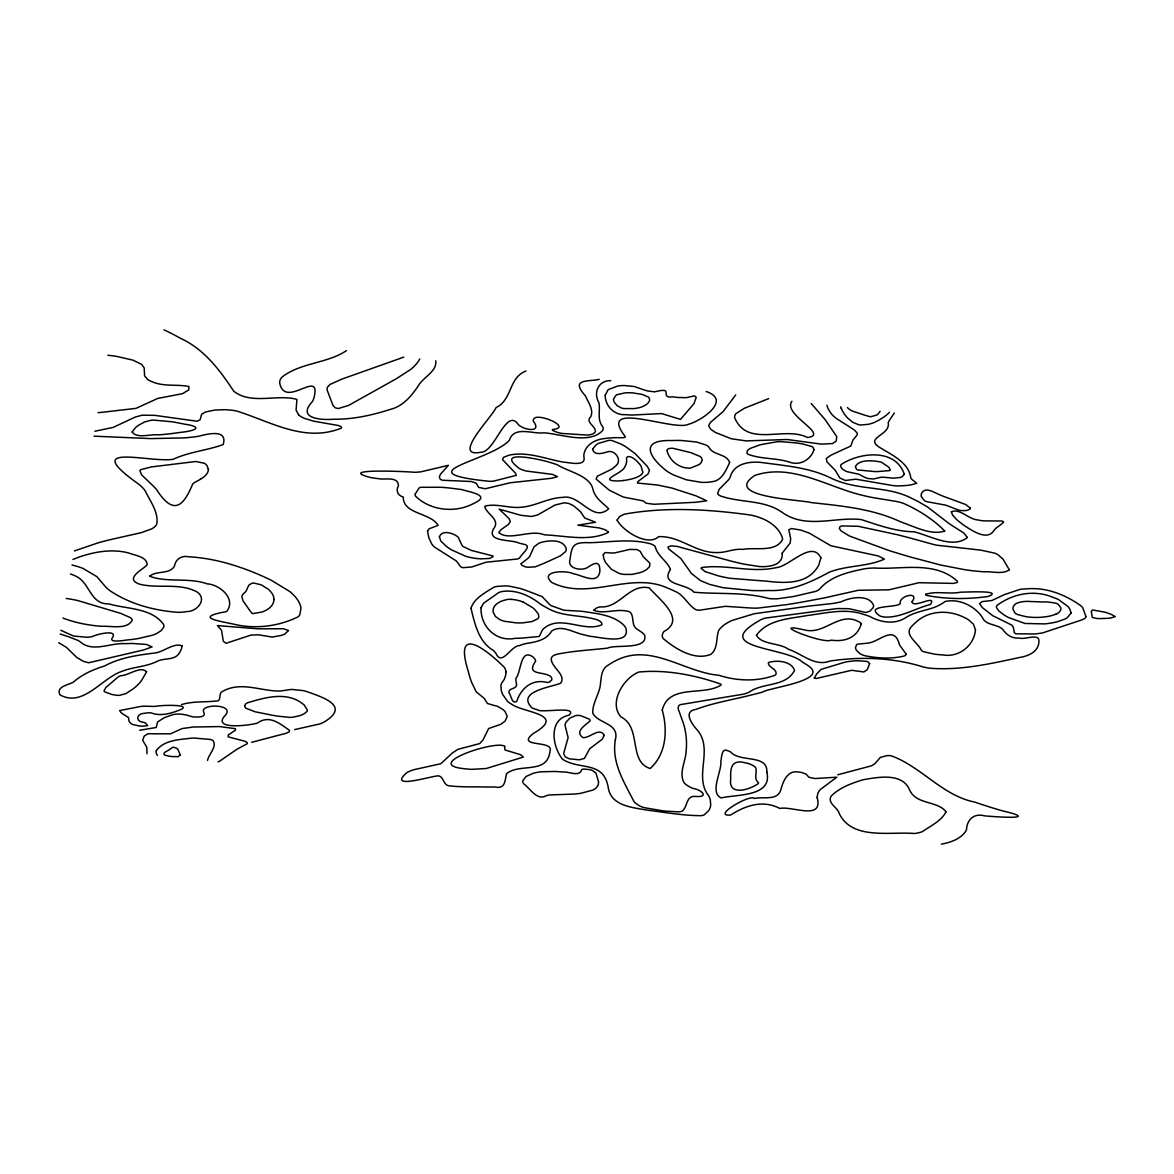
<?xml version="1.0" encoding="UTF-8"?>
<svg xmlns="http://www.w3.org/2000/svg" width="1174" height="1174" viewBox="0 0 1174 1174"><rect width="100%" height="100%" fill="white"/><g stroke="black" fill="none" stroke-linecap="round" stroke-linejoin="round"><path stroke-width="1.5" d="M906.093 654.109L901.368 647.446A82.136 32.358 5.9 0 1 899.372 644.629C894.544 624.891 880.691 640.549 869.244 642.912A21.029 8.277 5.9 0 1 866.529 643.293L858.003 644.086A6.472 2.553 5.9 0 0 856.594 644.673L855.464 647.652A33.708 13.281 5.9 0 0 856.462 650.308L860.014 653.713A15.057 5.929 5.9 0 0 864.357 655.591C877.345 658.335 891.55 659.186 904.464 655.928A10.507 4.138 5.9 0 0 906.093 654.109M855.45 466.621L856.462 469.292A5.312 2.099 5.9 0 0 857.783 469.952L874.337 471.537A125.369 49.396 5.9 0 0 877.653 471.566L889.54 470.613A4.667 1.834 5.9 0 0 890.347 469.967L888.718 467.135L881.718 462.424A7.088 2.788 5.9 0 0 880.074 461.866L875.202 461.089A23.685 9.333 5.9 0 0 869.318 460.824L867.263 460.883A15.086 5.943 5.9 0 0 861.393 461.91L860.16 462.395A24.375 9.597 5.9 0 0 855.464 466.621M791.951 401.288C781.928 414.495 830.223 434.585 807.521 437.52C784.291 425.575 747.677 448.204 734.631 417.68A30.906 12.18 5.9 0 1 735.966 413.644L744.331 408.273L768.662 398.632M894.368 412.94L890.42 418.81A99.012 39.006 5.9 0 0 888.204 422.684C890.949 435.583 862.552 437.755 880.808 448.101C892.636 455.351 909.058 462.923 910.819 478.112A22.805 8.981 5.9 0 0 912.066 479.535L916.703 483.248L910.98 484.906A56.748 22.35 5.9 0 1 904.934 485.61L898.55 485.919A18.989 7.484 5.9 0 1 892.959 485.581L855.831 479.197L845.427 480.474L839.85 478.038L835.184 470.246L827.01 461.91L826.247 458.491L830.664 455.336L850.783 446.032L853.072 439.839L857.093 435.084L857.358 433.265L854.423 430.007L835.712 418.047A72.362 28.514 5.9 0 1 830.532 412.749L828.272 409.051A92.438 36.423 5.9 0 1 826.951 405.265M156.377 750.553C164.125 739.972 179.387 739.664 191.259 738.182A59.595 23.48 5.9 0 1 194.121 738.035L210.528 739.473A8.878 3.493 5.9 0 1 213.125 740.75C217.234 746.767 208.708 754.266 207.519 760.4M419.778 358.936L418.546 361.034A143.683 56.601 5.9 0 1 410.533 369.531L396.386 378.703L348.634 405.397L338.288 408.567L335.03 407.716L332.932 405.279L327.076 389.959L327.399 387.185L330.099 384.412L341.839 379.129L403.812 357.116M889.408 412.368L887.074 414.583A130.681 51.48 5.9 0 1 878.666 420.263L874.439 422.405A35.792 14.103 5.9 0 1 868.173 424.328L860.924 425.003A6.765 2.671 5.9 0 1 858.488 424.665L852.676 422.244L847.555 417.929A108.61 42.778 5.9 0 1 841.347 408.493M735.746 394.89L723.008 411.722L710.417 422.405L708.641 425.78L710.666 429.229L715.626 432.575L731.358 438.768L746.092 440.896L787.226 439.502L821.374 444.139L832.513 443.567L836.226 441.101L836.724 436.537L825.029 419.514A408.89 161.073 5.9 0 0 820.538 414.305L811.205 403.474M525.923 371.013C508.518 377.617 512.392 399.82 496.044 407.598C492.361 416.755 450.831 458.212 480.929 452.239C494.797 452.724 506.111 406.747 518.277 424.504C523.531 430.08 542.858 433.397 533.201 420.967A21.587 8.497 5.9 0 1 533.979 418.678C538.191 412.632 572.971 427.556 552.778 429.479A2.069 0.807 5.9 0 0 552.69 430.418L556.858 432.193A23.627 9.304 5.9 0 0 561.788 433.441L587.602 435.099A13.222 5.21 5.9 0 0 591.461 434.365A13.721 5.4 5.9 0 0 595.423 431.254C595.467 425.913 584.96 422.024 590.713 416.814C594.059 409.99 588.115 402.11 585.386 395.843C569.551 378.248 588.732 381.917 599.21 379.349M346.535 350.6C327.076 363.588 301.072 362.443 282.215 376.913A39.314 15.482 5.9 0 0 279.984 380.405A43.761 17.243 5.9 0 0 279.94 384.147C286.177 408.435 320.796 368.254 314.177 396.973A120.629 47.518 5.9 0 1 312.416 401.537C296.332 418.663 321.28 420.233 333.607 419.235C353.022 419.5 371.997 415.229 390.399 409.388C402.858 406.307 411.428 396.108 418.267 385.908C422.978 377.221 437.227 371.615 435.745 360.756M200.49 479.241L194.664 482.455A35.836 14.117 5.9 0 0 192.697 484.026C183.305 506.669 173.37 515.958 156.421 489.367A217.454 85.673 5.9 0 0 153.236 486.021L141.555 474.81L139.911 470.715A10.17 4.006 5.9 0 1 140.895 469.629L151.329 466.929L195.838 461.499L204.76 463.348L207.05 465.623L208.15 469.042M72.935 559.455L79.597 556.858A119.572 47.107 5.9 0 1 87.903 554.363C101.125 550.797 115.257 549.491 128.641 552.954C134.643 555.463 147.278 556.608 147.132 564.914C142.142 570.08 124.459 578.459 139.134 584.05C157.947 589.04 179.05 582.392 196.865 591.843C207.915 599.239 196.924 611.742 186.871 611.566A22.702 8.937 5.9 0 1 177.773 612.314C154.117 610.597 130.079 604.111 110.195 590.874A60.123 23.685 5.9 0 1 105.044 586.237L96.884 576.654L83.016 568.436A29.79 11.74 5.9 0 0 78.115 566.66L71.996 564.973M1055.778 614.237L1052.52 615.367A37.539 14.792 5.9 0 1 1040.956 617.275L1039.973 617.333A28.602 11.27 5.9 0 1 1026.34 616.746L1018.005 614.706A11.843 4.667 5.9 0 1 1015.011 613.063L1012.942 609.101A38.845 15.306 5.9 0 1 1013.529 606.268L1014.674 604.654A16.495 6.501 5.9 0 1 1017.741 602.893L1018.21 602.732A21.103 8.321 5.9 0 1 1023.655 601.587L1025.929 601.396A10.537 4.153 5.9 0 1 1028.057 601.396L1041.734 601.968A42.147 16.597 5.9 0 1 1047.795 601.998L1055.25 603.025A8.203 3.229 5.9 0 1 1057.921 604.067L1060.753 607.589A28.719 11.314 5.9 0 1 1060.43 610.465A23.891 9.407 5.9 0 1 1055.793 614.251M74.388 550.944L97.735 542.975A213.741 84.205 5.9 0 1 111.442 539.394L141.482 532.614L151.798 528.814A37.348 14.719 5.9 0 0 156.641 524.44C159.136 512.524 149.949 501.049 145.121 490.644A84.44 33.268 5.9 0 0 138.664 484.128C78.805 441.644 148.643 462.849 173.077 459.342C188.985 451.829 207.49 450.39 223.207 444.535C228.035 428.305 206.624 434.248 198.157 436.346A109.857 43.277 5.9 0 1 184.333 437.902L150.727 438.606L94.023 436.17M139.662 730.257L156.157 727.513L157.595 721.981L163.934 717.886A71.012 27.971 5.9 0 1 169.129 715.949C176.584 712.618 184.538 714.174 191.89 716.683C195.163 717.079 206.962 718.18 203.821 712.28C198.729 703.299 238.425 703.578 223.94 716.756C213.624 730.507 252.014 724.96 257.429 723.081C269.418 714.438 279.852 723.683 289.523 730.36L289.288 731.754L286.353 733.207L251.647 742.32M837.737 774.781L871.46 765.83L874.703 763.863L880.397 757.377L887.412 755.572A9.069 3.566 5.9 0 1 891.095 755.763C921.135 766.475 942.135 795.473 974.611 802.077A362.032 142.612 5.9 0 0 990.474 807.257L993.498 808.196A290.565 114.465 5.9 0 0 1001.892 810.706C1042.835 820.244 995.332 816.855 984.472 815.842C973.657 812.863 966.804 820.024 966.481 829.959C961.462 838.852 950.823 842.404 941.357 844.165M610.774 380.669C598.226 380.273 592.987 392.938 599.034 402.946C600.398 411.238 596.774 419.94 602.996 426.998A45.052 17.757 5.9 0 1 602.893 430.242C589.862 444.829 561.612 434.189 544.252 432.824C532.747 434.409 514.08 425.282 509.325 440.382C488.81 461.837 403.43 472.447 489.059 481.281A12.973 5.107 5.9 0 0 493.403 481.164L516.325 475.353L515.415 473.107L502.575 459.65L503.426 457.39L509.017 455.204A27.061 10.654 5.9 0 1 514.256 454.353C531.22 452.606 547.333 459.386 563.784 462.189C569.273 462.409 586.208 467.017 583.962 456.979A54.547 21.484 5.9 0 1 584.021 453.736C586.031 444.183 595.893 439.311 604.874 438.518A42.293 16.656 5.9 0 1 611.008 437.873L613.033 437.755A35.558 14 5.9 0 1 618.727 437.711L623.189 437.697A3.507 1.379 5.9 0 0 625.39 436.743C595.644 398.646 674.36 431.812 688.419 424.284C700.981 421.114 732.356 400.041 706.117 391.514M181.486 704.605C193.534 700.863 206.375 702.507 218.511 700.717C221.108 698.104 218.467 692.66 222.987 691.163C240.949 681.316 259.953 690.84 278.576 691.031A19.562 7.704 5.9 0 0 281.98 690.826L289.89 689.593A11.505 4.535 5.9 0 1 292.121 689.446L303.318 690.635A17.111 6.736 5.9 0 1 307.603 691.853C322.058 697.121 350.615 705.647 324.772 721.628A47.885 18.872 5.9 0 1 319.871 723.932L294.615 729.597M94.859 431.24L113.247 427.38L135.171 417.078L142.303 415.17L154.763 415.361L197.115 421.246L200.167 419.69L201.649 414.231L205.465 412.015L214.769 410.049L224.704 409.682A31.155 12.268 5.9 0 1 236.385 410.929C270.607 421.539 304.565 443.053 341.502 428.07L341.282 426.764L338.64 425.56L313.399 421.114L304.565 418.414A22.365 8.805 5.9 0 1 298.548 414.774M623.541 480.504L619.755 480.87A23.187 9.128 5.9 0 1 617.451 480.973C597.243 480.738 622.587 473.357 624.715 467.047A79.729 31.404 5.9 0 0 626.667 460.898C624.979 452.122 635.339 458.682 637.731 462.086A79.935 31.493 5.9 0 1 641.004 466.005L642.853 472.33A24.83 9.774 5.9 0 1 640.931 474.971L639.683 475.852A34.046 13.413 5.9 0 1 633.006 478.581L631.186 479.065A51.172 20.149 5.9 0 1 623.555 480.518M511.659 599.4L509.399 599.312A8.717 3.434 5.9 0 0 507.329 599.444L502.002 600.941A41.472 16.333 5.9 0 0 494.195 606.709L493.667 607.765A47.929 18.872 5.9 0 0 493.227 612.27L495.516 616.57L499.889 619.637A15.585 6.134 5.9 0 0 504.541 621.281L515.87 622.836A31.419 12.386 5.9 0 0 522.679 622.866L532.027 621.56L537.78 618.757A18.579 7.323 5.9 0 0 538.866 616.893L538.22 613.708L534.493 609.262A72.905 28.719 5.9 0 0 532.673 607.692L523.002 601.924M748.337 763.482L741.381 761.97A6.736 2.656 5.9 0 0 738.754 762.029C729.861 762.454 730.595 772.727 730.712 779.081C728.144 796.632 749.981 789.647 758.257 783.586A8.233 3.243 5.9 0 0 758.536 782.853C753.238 778.318 757.524 772.683 755.66 767.591A14.719 5.797 5.9 0 0 754.236 766.314L752.739 765.389A20.971 8.262 5.9 0 0 748.337 763.482M70.455 573.983L72.45 574.717A31.639 12.459 5.9 0 1 77.513 577.065C90.075 584.256 90.691 604.507 108.815 603.876C126.983 609.262 151.431 607.618 163.641 624.495A25.579 10.067 5.9 0 1 163.714 627.18L161.308 630.497L157.023 633.329A44.656 17.595 5.9 0 1 152.913 635.09L138.649 638.465A132.251 52.096 5.9 0 1 131.136 639.61C127.687 639.419 106.761 644.277 112.821 637.159C117.121 629.191 96.517 634.4 92.878 636.381A19.268 7.587 5.9 0 1 87.155 637.291L73.346 636L60.828 630.277M58.7 642.721L66.492 647.432L76.956 657.616L83.501 661.402L88.696 662.752L143.712 649.941L152.092 646.889L146.412 644.453L132.706 643.484A65.891 25.96 5.9 0 0 125.163 643.675C110.297 642.545 92.453 653.111 79.847 641.532A23.348 9.201 5.9 0 0 77.176 640.094L68.488 636.763A202.354 79.715 5.9 0 0 60.182 634.019M298.548 414.774L296.068 410.093L296.934 399.439C277.299 393.774 251.647 405.147 233.773 391.25C219.773 370.03 204.261 349.162 180.282 338.215A192.228 75.723 5.9 0 0 163.92 329.835M841.274 408.493L840.628 406.82M147.014 753.796L146.779 747.222L142.714 740.28L144.138 736.171L147.865 733.75L170.435 733.853L182.043 728.584L193.226 727.014L219.641 726.574L235.475 728.702L235.519 730.081L228.24 734.997L228.182 736.846L244.838 741.22L247.068 742.394L247.318 743.67L236.796 749.335L219.465 761.28A33.973 13.384 5.9 0 1 218.041 761.867M880.118 411.311L877.844 414.29A34.295 13.501 5.9 0 1 876.024 415.288L870.844 416.667A3.683 1.453 5.9 0 1 869.758 416.609L864.387 415.068A71.526 28.176 5.9 0 0 863.007 414.583L853.439 411.428A13.839 5.444 5.9 0 1 850.666 410.152L850.343 409.961A26.18 10.317 5.9 0 1 847.408 407.583M66.258 598.461A66.639 26.254 5.9 0 1 77.381 600.442L120.702 613.371L130.27 617.568A13.941 5.488 5.9 0 1 132.266 620.121C127.203 630.071 110.87 625.683 101.492 626.3A64.775 25.52 5.9 0 1 90.97 625.17L85.805 624.348A60.813 23.95 5.9 0 1 62.97 618.038M208.458 469.057A52.243 20.589 5.9 0 1 200.372 479.212M511.659 599.371A17.713 6.971 5.9 0 1 522.944 601.954M273.968 599.459A61.84 24.361 5.9 0 1 271.913 605.373L270.049 607.486A44.157 17.39 5.9 0 1 261.934 612.036L252.982 613.576A2.348 0.925 5.9 0 1 252.014 613.327L249.02 609.497A75.635 29.79 5.9 0 0 248.228 608.249L242.974 600.736L241.873 596.818A24.346 9.597 5.9 0 1 243.047 594.117L245.395 591.931A25.534 10.067 5.9 0 0 246.364 590.537L248.8 585.21L251.852 583.273A4.769 1.878 5.9 0 1 253.892 583.082L261.244 584.843L268.274 589.231A53.256 20.985 5.9 0 1 273.924 599.459M157.448 755.425A18.27 7.205 5.9 0 1 157.037 754.853L156.215 753.018A23.26 9.157 5.9 0 1 156.377 750.553M107.847 355.252A75.855 29.878 5.9 0 1 116.945 356.441L133.058 360.183L141.746 364.483L144.167 367.888L144.607 375.9L147.719 379.51A18.08 7.117 5.9 0 0 152.136 381.755C163.89 386.906 177.171 384.074 188.926 386.51L188.735 389.959L182.586 393.657L157.698 398.441L136.052 408.347L102.079 412.309A38.449 15.145 5.9 0 1 98.044 412.617M180.077 755.029L178.228 756.672L172.02 756.54A25.05 9.862 5.9 0 1 169.071 756.159L164.771 755.146A2.509 0.983 5.9 0 1 164.301 754.823L163.978 754.09A12.268 4.828 5.9 0 1 165.607 751.8L168.63 750.171A18.168 7.161 5.9 0 0 169.599 749.482L172.93 747.119L176.658 748.249A10.184 4.006 5.9 0 1 177.846 749.247L179.182 752.27A59.845 23.568 5.9 0 0 179.475 753.077L180.077 755.029M427.527 531.118L428.877 537.839L431.548 543.665A56.778 22.365 5.9 0 0 434.497 547.084L456.392 560.996L460.678 566.778L462.776 567.702L471.743 566.983L486.051 562.229L516.868 559.059A9.128 3.595 5.9 0 0 519.568 558.046C521.726 553.526 533.612 545.484 522.914 544.046A90.515 35.66 5.9 0 0 518.908 543.048C511.615 539.262 486.447 542.344 493.447 528.946C500.99 519.891 486.975 514.432 484.803 506.83L485.111 506.111C496.675 503.176 509.017 508.503 520.918 507.271C535.3 506.288 548.067 497.805 562.581 497.409C580 493.652 592.547 523.208 608.704 508.782C602.966 503.103 594.778 497.937 592.885 489.088C589.73 475.411 568.099 471.728 557.268 464.743A79.494 31.316 5.9 0 0 547.774 461.778C540.128 459.474 493.74 448.996 519.26 468.426A16.92 6.662 5.9 0 0 526.48 471.067L552.514 474.399L557.474 476.673L551.853 478.244L510.338 482.749L485.288 488.751L478.61 487.386L476.218 483.248L471.361 481.516L442.789 480.254A4.637 1.834 5.9 0 1 440.074 479.007L439.325 476.982L440.382 474.34L448.365 465.33L420.952 471.816A33.562 13.222 5.9 0 1 414.29 472.286C409.961 471.669 333.959 468.059 370.749 477.569A35.91 14.147 5.9 0 0 377.852 478.566C384.206 480.313 398.265 475.661 398.426 485.787C395.667 490.937 397.663 495.472 403.284 497.042C403.049 514.491 430.623 512.48 438.107 525.35L429.2 528.755L427.527 531.118M504.717 746.4L504.791 749.511A3.096 1.218 5.9 0 0 505.759 750.201L520.625 754.721L523.369 757.069L486.197 768.515L471.699 769.352A49.279 19.415 5.9 0 1 464.038 768.676C421.451 764.406 497.145 739.547 504.717 746.4M506.009 671.822L505.935 673.553A131.708 51.891 5.9 0 1 505.466 676.019L504.38 679.042A62.78 24.727 5.9 0 1 503.162 681.023L501.812 682.96A41.413 16.319 5.9 0 0 500.887 685.367L501.195 690.107A128.788 50.731 5.9 0 0 502.589 694.289L507.506 701.333A32.314 12.738 5.9 0 0 511.453 704.092C523.883 713.102 567.306 713.895 533.407 733.398C514.726 748.029 554.113 739.649 550.004 751.008A198.582 78.232 5.9 0 1 549.241 755.19C544.017 773.666 518.35 763.247 506.449 773.901C504.849 780.593 505.436 789.544 494.753 786.932A150.521 59.302 5.9 0 1 492.097 786.991A118.427 46.652 5.9 0 1 487.929 787.035C474.663 786.639 461.25 787.372 448.086 785.685C443.229 784.188 443.772 776.968 438.68 775.853C433.059 775.354 385.894 790.733 407.055 772.463A51.26 20.193 5.9 0 1 413.835 769.704L440.822 763.731L452.401 752.945L457.889 749.35L479.696 743.582L483.116 739.796L488.633 728.526L500.608 724.402L505.113 721.115L507.241 716.287L505.113 711.679A42.66 16.803 5.9 0 0 502.971 709.536L497.585 706.337A7.176 2.832 5.9 0 0 495.09 705.721L487.474 703.49L483.967 698.119L476.218 691.853L471.537 682.123A471.449 185.727 5.9 0 1 469.967 677.559A460.223 181.295 5.9 0 1 468.235 671.19C453.384 623.79 485.889 649.251 503.25 666.26A30.451 12.004 5.9 0 1 505.348 669.107L506.009 671.822M766.886 772.36C772.609 796.897 736.362 794.314 721.232 797.924C709.155 792.626 722.127 771.069 720.851 761.001C721.805 757.347 721.467 747.28 727.909 750.802A24.023 9.465 5.9 0 1 730.419 751.756C740.09 763.041 767.855 753.561 766.886 772.36M970.326 508.122L970.326 508.386A6.296 2.48 5.9 0 1 969.915 509.105L967.934 510.088A10.346 4.08 5.9 0 1 965.439 510.587L960.978 510.573A6.618 2.612 5.9 0 1 958.718 510.132L945.848 505.187L926.726 501.665A10.096 3.977 5.9 0 1 924.452 500.652L921.296 496.602A35.91 14.147 5.9 0 1 921.605 493.227C925.171 486.623 933.477 492.097 938.275 494.151A89.415 35.22 5.9 0 0 948.372 498.143L965.6 504.482L970.326 508.122M615.308 740.06C611.537 762.689 623.996 781.796 633.608 800.888A27.677 10.904 5.9 0 0 635.178 802.869L639.36 805.79A17.493 6.897 5.9 0 0 644.438 807.712L663.765 810.985L678.748 811.894A8.482 3.346 5.9 0 0 682.314 811.014C687.715 806.993 685.836 795.356 695.39 796.442C709.888 797.557 701.318 789.603 693.306 788.517A28.323 11.153 5.9 0 1 688.58 786.301L686.511 784.966A26.224 10.331 5.9 0 1 684.06 782.706C678.587 772.918 685.763 761.53 686.1 751.199A369.766 145.664 5.9 0 0 686.497 745.431L686.511 743.391A473.929 186.695 5.9 0 0 685.954 735.085L685.352 731.138A337.481 132.941 5.9 0 0 683.151 722.656L678.146 708.758L678.484 706.044L680.069 704.679L743.729 694.113A45.625 17.977 5.9 0 0 748.983 692.293C762.865 682.094 785.567 687.45 794.534 670.442C791.643 661.094 776.733 659.803 768.412 662.532C767.561 667.17 776.381 668.49 776.175 673.553A12.635 4.975 5.9 0 1 774.943 675.27C757.113 681.801 736.949 681.096 718.943 675.285C684.985 672.453 652.084 643.557 617.891 659.641A102.49 40.371 5.9 0 0 609.101 664.587C600.193 668.931 601.528 679.012 600.002 687.054C598.124 695.859 592.415 703.842 592.738 713.058C598.006 724.006 619.931 722.788 615.308 740.06M670.457 569.405C659.7 585.723 686.394 583.096 693.951 592.21C718.737 594.426 744.507 591.784 769.117 598.549A25.182 9.92 5.9 0 0 777.716 598.755L793.521 596.524L815.578 591.388A24.434 9.627 5.9 0 0 819.525 589.231C830.473 576.111 848.406 572.12 864.387 568.788A44.451 17.507 5.9 0 1 874.234 567.996C901.984 569.83 934.68 560.38 957.368 581.247L957.382 582.392L953.64 583.39L919.037 582.7L889.011 589.818L858.267 590.287L833.98 595.732A252.982 99.658 5.9 0 1 824.412 597.904L801.945 602.115A699.014 275.376 5.9 0 1 786.609 604.639L757.817 608.103A33.929 13.369 5.9 0 1 750.171 607.971L725.356 606.312L699.293 610.26A5.606 2.201 5.9 0 1 695.404 609.438C687.45 604.449 683.635 594.337 674.199 590.977A42.836 16.876 5.9 0 0 668.388 588.394C630.555 570.579 589.392 601.455 551.648 582.392C538.866 570.608 566.837 570.138 573.602 573.837C581.365 574.849 597.287 585.136 599.753 572.105A86.142 33.943 5.9 0 0 599.767 568.73C599.342 558.853 591.197 565.281 586.633 567.996C580.294 570.902 566.837 568.451 570.094 559.088C571.841 545.162 573.396 542.021 589.92 542.711C610.098 542.139 630.937 538.44 650.734 543.87A12.562 4.945 5.9 0 1 655.151 546.394C657.279 555.977 666.92 560.746 670.457 569.405M598.579 782.031L598.138 785.113L596.26 787.842A30.216 11.901 5.9 0 1 592.738 790.131L580.719 793.331A49.22 19.386 5.9 0 1 573.073 794.108L550.092 794.915A20.897 8.233 5.9 0 0 546.306 795.679C537.017 801.196 530.105 788.37 523.575 783.689A22.57 8.893 5.9 0 1 522.782 780.739L526.099 776.454L533.363 773.255A32.241 12.694 5.9 0 1 541.61 771.773L554.51 771.479A57.526 22.658 5.9 0 1 562.625 771.993C568.568 771.23 579.545 777.496 581.732 769.601A5.063 1.996 5.9 0 1 583.816 769.058L589.788 769.645A11.358 4.476 5.9 0 1 592.709 770.628L596.084 773.328L598.579 782.031M662.253 710.079C667.786 730.008 666.421 753.899 650.22 768.486C628.09 761.897 641.973 727.308 620.943 716.903C608.293 702.58 623.511 678.264 638.641 672.071C665.996 669.312 695.39 675.138 720.953 684.163L721.1 684.985C703.578 696.564 669.019 683.356 662.253 710.079M1091.35 611.815L1092.334 617.48L1097.235 618.551A59.375 23.392 5.9 0 0 1106.04 618.404L1107.42 618.331A28.22 11.124 5.9 0 0 1110.472 618.052L1115.3 616.614L1111.132 614.325A67.388 26.547 5.9 0 0 1105.042 612.197L1092.774 609.996A2.847 1.13 5.9 0 0 1092.114 610.231L1091.35 611.815M244.676 705.75L244.94 706.997A10.61 4.182 5.9 0 0 246.114 708.289L254.993 711.752L272.955 715.362A184.069 72.509 5.9 0 0 277.798 716.14L289.949 717.387A13.78 5.43 5.9 0 0 292.429 717.27L299.458 715.758A37.788 14.88 5.9 0 0 304.58 713.469L307.001 711.429A15.966 6.296 5.9 0 0 307.441 710.211L304.301 705.119A46.373 18.27 5.9 0 0 301.527 702.933C285.458 691.471 264.781 697.605 247.567 702.771A17.14 6.75 5.9 0 0 245.425 704.268L244.676 705.75M603.231 554.788L603.627 557.577A102.197 40.254 5.9 0 0 605.667 562.551L611.361 569.317L619.27 573.44A12.283 4.843 5.9 0 0 624.025 574.394L632.052 574.424L640.461 572.545A41.721 16.436 5.9 0 0 646.815 569.405L649.53 566.646L649.956 563.872A16.862 6.648 5.9 0 0 649.383 562.698L643.308 556.814L640.138 551.296L637.042 549.549L629.836 549.417L614.604 552.925A9.979 3.933 5.9 0 1 611.889 552.983L605.036 552.587L603.231 554.788M605.212 395.183C605.05 406.087 614.574 415.596 625.654 414.657A88.358 34.809 5.9 0 0 631.92 415.068L661.578 413.586L680.494 419.382L694.025 403.592L696.226 397.267L694.48 395.858L686.379 397.678L677.941 397.472A39.446 15.541 5.9 0 1 672.893 396.856C661.021 398.5 670.295 389.841 662.664 390.399A9.069 3.566 5.9 0 0 660.111 390.663L654.417 391.822L648.107 391.03A19.532 7.69 5.9 0 1 643.895 389.871L634.312 386.51L624.377 385.527A23.568 9.289 5.9 0 0 617.906 385.982L608.205 389.607L605.212 395.183M613.518 398.896L613.65 400.451A38.551 15.189 5.9 0 0 614.472 402.521L617.245 405.749L621.545 408.024A7.602 2.994 5.9 0 0 623.79 408.567L633.711 408.611A35.646 14.044 5.9 0 0 636.044 408.288L638.186 407.906A23.803 9.377 5.9 0 0 642.618 406.586L645.421 405.133A40.576 15.981 5.9 0 0 647.916 403.181L649.692 400.451L649.31 398.162A11.197 4.417 5.9 0 0 648.004 396.885L642.251 394.42L632.757 392.879A24.082 9.48 5.9 0 0 625.155 392.864L616.394 394.831L613.518 398.896M667.052 450.449C669.092 459.988 677.897 467.355 687.626 468.088A6.941 2.73 5.9 0 0 690.385 468.118L699.234 464.537A43.776 17.243 5.9 0 0 701.069 462.717L702.301 459.959L701.421 457.684A13.398 5.283 5.9 0 0 699.865 456.348L690.679 452.606L673.157 448.336A5.679 2.231 5.9 0 0 672.364 448.277A5.958 2.348 5.9 0 0 667.712 449.216L667.052 450.449M593.809 610.216C602.966 614.369 615.69 608.851 626.08 610.979C635.325 611.155 630.864 622.558 635.222 627.532A16.143 6.354 5.9 0 0 637.35 629.352L642.545 632.845A36.247 14.279 5.9 0 1 644.761 635.31C647.74 650.396 615.807 644.144 607.53 648.121C591.08 650 574.424 650.763 558.134 654.006C555.331 654.666 550.591 655.87 551.252 659.685C552.323 667.947 566.704 675.564 560.541 683.268C551.208 687.157 516.061 691.501 531.822 707.717A11.901 4.696 5.9 0 0 537.369 709.668C540.392 713.528 578.43 705.339 569.214 715.142C548.082 719.119 552.22 746.429 562.478 759.196C579.985 770.731 604.346 759.827 608.455 788.913C612.124 806.112 632.801 807.521 646.889 810.075C664.792 812.335 682.725 815.592 700.819 815.681A7.616 2.994 5.9 0 0 704.224 814.859L708.553 810.779A69.604 27.428 5.9 0 0 710.696 805.335L710.329 800.066A100.054 39.417 5.9 0 0 708.758 795.855C692.924 776.293 714.805 748.425 696.167 728.79C691.163 722.964 683.297 711.195 696.021 709.36C713.44 702.83 731.916 699.865 749.907 695.331A481.34 189.616 5.9 0 0 762.337 692.205C768.427 687.597 830.282 680.715 808.27 665.761A123.784 48.765 5.9 0 0 802.532 662.18C786.609 646.771 708.406 648.973 760.385 619.989A32.711 12.885 5.9 0 1 765.345 618.096L837.194 608.558L849.007 608.704L865.884 612.49L869.905 611.17L872.957 607.897A45.727 18.021 5.9 0 0 873.676 605.696C869.362 594.117 850.651 597.155 841.303 601.748A59.214 23.333 5.9 0 1 837.957 602.526A58.48 23.04 5.9 0 1 832.278 603.524L816.957 605.212A293.221 115.522 5.9 0 0 809.781 605.989L754.236 613.738L732.415 620.342A76.031 29.952 5.9 0 0 728.775 622.059A78.555 30.95 5.9 0 0 723.155 625.639L719.721 628.971A48.031 18.916 5.9 0 0 718.385 631.274C716.052 638.905 717.872 648.738 710.916 654.314C694.538 661.035 675.358 648.855 663.163 638.509A27.971 11.021 5.9 0 1 662.283 635.339L662.429 634.444A40.723 16.04 5.9 0 1 664.044 631.451C686.702 619.153 658.614 599.107 649.295 587.866C628.897 583.375 619.711 608.646 600.002 606.87A20.662 8.145 5.9 0 0 596.098 608.249L593.809 610.216M516.531 684.075C517.367 689.476 507.696 687.788 509.105 692.865C511.233 695.624 511.673 704.004 516.604 701.626C521.212 687.92 532.204 678.572 547.407 682.49A5.973 2.348 5.9 0 0 549.417 682.035L551.604 680.128A16.084 6.34 5.9 0 0 551.795 678.469L551.589 677.868A15.511 6.105 5.9 0 0 550.092 676.033C542.021 671.235 525.717 675.329 535.623 661.167A20.281 7.983 5.9 0 0 535.051 659.421L534.258 658.321A34.765 13.692 5.9 0 0 532.644 656.706C520.185 648.356 521.315 671.469 516.252 677.809A28.514 11.226 5.9 0 0 515.826 679.79L516.531 684.075M782.192 553.145L782.207 555.625A62.78 24.727 5.9 0 1 781.591 558.398C779.301 564.445 772.096 565.971 766.358 566.499A20.765 8.189 5.9 0 1 759.138 566.528L744.081 564.151A206.976 81.534 5.9 0 1 739.253 563.08A201.737 79.48 5.9 0 1 731.916 561.333L677.09 546.409L670.985 545.837L667.977 547.055L668.784 549.05L680.803 558.486L691.515 573.572L700.496 580.616L709.727 584.432L723.184 587.719L751.844 590.537A110.855 43.673 5.9 0 0 768.5 590.493C790.425 591.52 810.339 582.539 829.005 572.31C846.689 565.193 867.278 566.939 884.389 559.103L878.372 555.977L830.825 545.734L809.033 532.996L800.448 530.002L791.525 528.549L788.811 529.723L790.674 538.69L790.19 543.004L782.192 553.145M975.462 629.822C974.156 645.861 958.542 657.91 942.517 654.857A34.281 13.501 5.9 0 1 934.445 654.167L923.909 651.79A11.241 4.432 5.9 0 1 921.473 650.543C918.2 642.501 902.513 634.532 912.33 625.727A142.626 56.191 5.9 0 1 915.603 622.543C928.326 610.451 948.02 609.614 963.326 617.025A37.832 14.91 5.9 0 1 968.726 619.975L973.495 624.274L975.462 629.822M119.909 710.534L120.291 711.561A19.063 7.514 5.9 0 0 123.153 714.203L128.45 717.461L128.876 719.941A17.111 6.736 5.9 0 0 129.199 721.555L131.092 723.595A8.482 3.346 5.9 0 0 133.088 724.578L138.781 725.87A18.843 7.426 5.9 0 0 142.083 726.207L147.645 725.679L145.752 723.301A16.685 6.574 5.9 0 0 143.786 722.303C135.465 722.025 135.92 713.44 144.329 713.337A13.119 5.166 5.9 0 1 146.97 712.941A13.384 5.268 5.9 0 1 151.064 712.867C161.322 716.756 171.903 713.205 181.75 709.155C190.379 703.974 159.238 705.325 156.538 706.234A18.476 7.279 5.9 0 1 152.664 706.396L145.282 706.176A22.394 8.82 5.9 0 0 141.599 706.293L119.909 710.534M604.17 735.35L602.277 739.18L589.7 748.763L584.432 758.389L579.266 759.813L569.155 758.786L565.149 756.775L563.608 753.547L568.143 737.61L565.09 725.473A42.734 16.832 5.9 0 1 565.927 722.392L569.683 718.224L575.553 715.612A6.809 2.686 5.9 0 1 580.528 715.597L589.201 719.104A9.143 3.595 5.9 0 1 590.111 720.836C586.017 725.062 574.086 731.226 582.847 737.61C589.642 738.519 599.576 726.545 604.17 735.35M817.119 797.498C823.678 821.184 791.555 805.613 779.815 808.46C762.748 799.465 745.343 805.613 730.61 815.049C710.798 816.737 750.832 793.609 754.178 798.496C762.777 796.368 777.437 801.182 780.813 789.867C782.97 781.664 787.372 770.232 797.924 771.964A10.61 4.182 5.9 0 1 801.563 772.507L805.261 773.754A7.191 2.832 5.9 0 1 806.802 774.913L808.901 777.247L814.976 778.553L836.827 777.188L820.303 789.53A68.635 27.046 5.9 0 0 818.469 792.186A63.631 25.065 5.9 0 0 817.618 794.27L817.119 797.498M146.559 671.822L141.746 680.201A145.664 57.379 5.9 0 1 136.918 685.675A172.96 68.136 5.9 0 1 133.308 688.771L125.794 693.643L119.601 695.316A7.778 3.067 5.9 0 1 117.415 695.316L113.761 694.847A26.327 10.375 5.9 0 1 111.501 694.377L104.721 691.824A6.662 2.627 5.9 0 1 104.002 690.884L105.865 687.465L118.325 676.811A30.451 12.004 5.9 0 1 120.57 675.74C128.494 675.666 140.689 665.438 146.559 671.822M470.994 608.249C474.766 623.82 478.654 641.973 493.462 650.513A97.354 38.346 5.9 0 1 495.898 653.302C501.944 666.92 510.749 645.715 519.407 645.612A46.079 18.153 5.9 0 1 525.717 643.587C535.711 642.017 546.262 640.3 551.78 630.952C561.715 624.436 573.191 632.551 583.258 634.635A57.864 22.79 5.9 0 0 590.669 636.396C599.063 636.851 631.23 645.729 625.742 627.87A48.383 19.063 5.9 0 0 623.027 624.421C612.138 614.75 596.7 613.65 582.92 611.419A28.866 11.373 5.9 0 0 578.4 611.067L564.034 610.275L551.56 605.828A19.606 7.719 5.9 0 1 549.359 604.228L542.094 596.553L525.16 590.096A115.61 45.537 5.9 0 1 520.258 588.467L509.017 586.105A29.291 11.535 5.9 0 0 504.629 585.914L496.94 586.428A17.302 6.824 5.9 0 0 493.902 587.191C485.42 592.621 474.12 598.138 470.994 608.249M149.7 576.199C166.356 582.876 189.087 577.256 207.226 583.86C219.846 584.549 236.664 599.004 226.597 611.581C191.7 617.788 220.947 621.105 236.605 624.817C256.989 629.044 278.752 626.138 297.448 617.157A28.352 11.168 5.9 0 0 299.766 615L300.984 608.176A94.977 37.421 5.9 0 0 300.045 604.537A92.878 36.585 5.9 0 0 295.276 596.832L294.087 595.512A99.438 39.168 5.9 0 0 289.758 591.505L271.297 580.294A203.381 80.126 5.9 0 0 257.253 573.881C235.49 564.723 212.377 558.061 188.706 556.784C181.31 555.155 175.513 559.323 174.368 566.382C168.909 574.746 156.582 570.329 149.7 576.199M592.591 449.158C594.015 456.128 603.348 453.208 608.044 451.652C615.514 450.038 622.587 460.634 615.66 465.931A65.04 25.623 5.9 0 1 611.361 469.409L597.375 476.145L596.084 479.065L609.174 490.13L623.335 497.072L643.308 500.916L646.14 503.22L653.977 504.262L695.478 502.296L706.777 500.814L696.123 495.898L672.056 488.091L657.675 485.023L637.423 483.042L637.952 481.501L648.165 473.885L649.442 470.099L647.212 466.269L635.075 453.575L625.537 446.56A84.102 33.136 5.9 0 0 620.166 443.728L612.153 440.602A5.415 2.128 5.9 0 0 608.91 440.323L598.755 443.288A48.574 19.136 5.9 0 0 595.937 445.005L592.591 449.158M182.087 645.979L181.544 648.576A125.06 49.264 5.9 0 1 179.989 651.834C175.704 661.182 164.155 657.367 156.656 661.578C145.884 666.847 133.542 666.803 122.463 671.146C102.035 677.545 83.237 707.922 60.065 694.876C55.413 686.775 68.415 684.897 73.243 682.226C82.18 674.346 93.069 669.518 104.574 665.981C119.821 657.763 136.742 655.239 153.633 653.155C162.907 652.759 174.016 642.002 182.087 645.979M820.89 557.87L818.718 565.222A138.444 54.532 5.9 0 1 816.634 568.554C805.159 584.887 783.058 583.096 765.624 581.086A84.044 33.107 5.9 0 0 760.414 580.719L730.257 578.312A72.333 28.499 5.9 0 1 718.194 575.818L705.031 571.591L701.069 568.231A4.696 1.849 5.9 0 1 701.685 567.556C726.28 563.931 751.654 573.367 776.263 567.614C789.148 566.807 811.88 539.277 820.89 557.87M617.098 520.097C622.631 530.721 647.417 547.055 658.717 536.65C679.761 535.682 696.021 553.292 717.05 552.543C725.767 552.881 733.838 548.405 742.687 549.403C754.999 546.981 775.985 552.881 782.691 539.159C779.14 525.027 763.408 517.455 750.142 514.99C709.037 509.296 666.318 506.713 625.272 513.992A29.057 11.447 5.9 0 0 619.3 517L617.098 520.097M729.626 462.527C726.515 469.189 722.979 478.112 715.538 480.9A24.316 9.583 5.9 0 1 709.991 482.044L707.907 482.25A22.732 8.952 5.9 0 1 701.142 482.323L686.203 479.77L673.494 474.927A56.425 22.233 5.9 0 1 666.861 471.112C649.413 457.699 638.597 439.472 671.822 440.558A55.912 22.027 5.9 0 1 681.859 440.514L696.637 442.026L705.897 444.975A14.924 5.885 5.9 0 1 708.744 447.015C712.912 455.629 726.647 453.428 729.626 462.527M912.037 601.719C912.99 609.159 937.101 593.428 930.556 604.493C915.162 608.264 900.634 618.038 884.418 617.04A12.591 4.96 5.9 0 1 880.265 616.145C862.479 604.493 897.67 608.044 900.194 603.568C898.726 595.541 920.152 590.86 912.037 601.719M439.399 536.782L440.793 540.994L446.223 546.248A77.763 30.627 5.9 0 0 451.682 549.946L465.726 556.285A26.224 10.331 5.9 0 0 480.694 558.839L489.573 558.472L493.168 556.623A3.713 1.468 5.9 0 0 492.669 555.889L471.361 550.415L463.29 546.629A15.438 6.09 5.9 0 1 462.013 545.323L458.183 537.164A21.675 8.541 5.9 0 0 455.585 535.359C451.007 532.585 441.762 530.193 439.399 536.782M967.42 537.487C952.745 549.212 930.41 535.77 914.047 531.793C895.659 531.543 878.46 525.174 861.202 519.554C834.817 516.604 805.922 529.518 781.957 512.231C763.907 499.537 740.456 503.015 720.425 495.927A8.952 3.522 5.9 0 1 717.666 493.564L719.119 489.411L728.687 479.682A64.394 25.373 5.9 0 0 730.257 477.084C733.794 462.952 750.949 460.898 763.115 462.703C786.125 465.873 810.265 467.678 831.309 478.273A54.18 21.337 5.9 0 0 837.033 480.709A55.677 21.939 5.9 0 0 843.783 482.984C866.133 489.646 890.758 487.313 911.86 498.407A173.943 68.518 5.9 0 1 917.422 501.122L927.445 506.904L948.196 522.914A156.744 61.752 5.9 0 0 954.403 527.038L963.707 532.952L967.42 537.487M951.395 511.805L952.51 514.96L956.428 519.319A125.897 49.587 5.9 0 0 967.611 527.698C975.154 532.38 988.347 540.656 994.451 529.723A68.224 26.885 5.9 0 1 998.854 526.099L1003.579 522.327A3.317 1.306 5.9 0 0 1001.994 521.021L983.959 520.86A16.157 6.369 5.9 0 1 977.869 519.95C968.888 519.568 959.686 507.902 951.395 511.805M288.452 630.541L285.047 633.843A41.193 16.231 5.9 0 1 281.804 635.295L272.324 637.086L258.485 634.796L251.148 635.046L226.068 643.293L223.324 641.268L221.534 630.277L217.41 625.581L257.781 628.809L283.624 628.75L288.452 630.541M869.655 663.677L867.234 669.708L863.888 671.954L851.649 670.295L816.414 678.455L814.022 678.19A84.601 33.327 5.9 0 0 814.756 677.178L815.035 676.752A148.775 58.612 5.9 0 0 816.532 674.111L821.096 669.371L842.991 662.752A26.694 10.507 5.9 0 1 846.865 661.769L852.97 660.991A42.513 16.744 5.9 0 1 858.282 660.757L867.527 661.476L869.655 663.677M813.964 449.671C811.249 459.21 800.404 465.696 790.674 462.483C776.894 457.713 761.662 459.416 748.161 454.323A8.556 3.375 5.9 0 1 746.987 453.252C746.165 448.233 754.324 447.426 757.685 445.65A95.945 37.803 5.9 0 1 761.075 444.594L776.983 441.762A29.365 11.564 5.9 0 1 781.033 441.659L796.251 442.921A71.115 28.015 5.9 0 1 802.37 443.919L811.674 446.458A8.057 3.17 5.9 0 1 813.01 447.382L813.964 449.671M944.732 531.03C931.114 535.682 914.326 526.466 900.884 521.96C872.825 508.694 841.626 505.921 811.219 502.589C801.798 499.669 721.628 497.424 754.779 475.441C791.98 462.791 827.89 487.415 863.374 495.531A72.436 28.528 5.9 0 0 873.515 497.717L897.009 501.547A27.031 10.654 5.9 0 1 903.584 503.426C918.567 510.059 933.345 519.407 944.732 531.03M1071.216 612.887L1067.371 617.597A33.694 13.281 5.9 0 1 1064.789 619.109L1057.598 621.648A54.679 21.543 5.9 0 1 1049.497 623.306A56.293 22.174 5.9 0 1 1044.875 623.893L1025.034 623.482L1008.539 617.524A61.562 24.258 5.9 0 1 1003.726 614.721L998.795 610.92L996.491 607.516A14.367 5.665 5.9 0 1 996.975 605.446C1012.883 593.56 1034.147 589.436 1052.873 597.302A39.857 15.702 5.9 0 1 1058.508 599.562L1067.958 606.474A89.62 35.308 5.9 0 1 1069.514 608.675L1071.216 612.887M608.103 531.881L608.029 532.585C588.526 541.816 565.222 535.638 544.369 534.845C530.736 528.975 508.856 541.566 498.789 532.512L501.078 529.621L508.518 524.352L510.352 521.417L509.134 518.659L499.126 509.12L520.742 515.283L531.484 516.443L537.487 515.019L555.009 505.055L564.298 502.78L568.803 503.455L573.602 505.803L580.514 511.688L584.667 517.925L595.541 522.269L577.828 525.16L599.356 527.962L605.344 529.812L608.103 531.881M756.438 635.295C762.087 645.113 779.463 642.53 788.576 649.354C802.106 653.713 814.771 666.979 829.93 661.065C860.615 656.383 893.414 657.543 923.146 666.949A25.755 10.14 5.9 0 0 929.793 668.197C960.083 670.662 990.298 663.853 1019.722 657.44C1028.908 655.987 1038.975 651.453 1038.961 640.975C1039.166 633.006 1024.432 640.006 1019.355 638.069C1012.472 638.803 1006.309 634.973 1002.728 629.308C996.697 623.643 985.676 625.889 982.036 616.908C974.024 605.432 958.688 598.373 944.909 601.558C933.624 610.671 917.863 609.688 905.932 617.553C894.881 624.817 880.779 622.543 869.758 616.467A37.876 14.924 5.9 0 0 864.137 614.545C845.735 607.956 826.261 613.092 807.624 615.469C790.087 618.713 767.693 619.329 756.438 635.295M481.017 607.662C480.313 626.49 496.044 642.325 515.445 638.274A37.128 14.631 5.9 0 0 520.977 638.172L538.587 636.557A4.212 1.658 5.9 0 0 539.541 636L542.432 629.91A69.251 27.281 5.9 0 1 544.442 628.017C561.069 614.589 584.065 632.698 601.895 624.759L601.646 622.866A13.413 5.283 5.9 0 0 597.61 619.975C580.969 614.53 562.111 617.201 546.658 607.677A96.165 37.876 5.9 0 1 540.583 604.214C529.826 595.556 515.621 589.187 501.606 591.608A16.627 6.545 5.9 0 0 498.466 592.753L483.556 603.245L481.017 607.662M1085.965 616.57L1085.04 618.36L1081.944 619.872L1042.556 632.947L1035.292 633.96L1015.701 633.799L1014.336 632.61L1013.323 627.224L1011.783 625.096L992.72 615.69L982.271 607.545L979.571 603.583L982.08 601.616L991.986 600.486L1003.946 594.778L1018.151 590.008A14.983 5.899 5.9 0 1 1021.541 589.201L1029.818 588.614A48.075 18.931 5.9 0 1 1035.336 588.658C1051.449 589.348 1066.99 596.069 1080.109 605.197A31.082 12.254 5.9 0 1 1082.663 607.618L1085.965 616.57M861.158 624.142C857.167 637.908 844.502 642.105 831.221 640.124C823.179 644.629 763.863 620.488 806.068 630.291A13.398 5.283 5.9 0 0 810.618 630.702C827.743 630.658 841.567 611.551 859.588 622.176A5.797 2.289 5.9 0 1 860.968 623.335L861.158 624.142M415.273 494.019L415.185 494.489A17.434 6.868 5.9 0 0 415.508 496.118C429.684 510.176 453.604 513.141 471.537 504.512A93.788 36.952 5.9 0 0 476.761 501.885C489.426 494.9 468.661 491.862 463.187 489.954A16.744 6.589 5.9 0 0 461.147 489.485L448.556 487.9A143.962 56.704 5.9 0 0 440.646 487.269L420.644 487.298A7.103 2.803 5.9 0 0 419.103 487.958L415.273 494.019M132.148 432.003C137.123 439.032 150.771 433.822 158.563 434.864A135.582 53.417 5.9 0 0 168.381 433.954L170.406 433.72A171.932 67.725 5.9 0 0 180.312 432.384C194.033 431.122 204.98 427.116 184.362 424.122A122.903 48.413 5.9 0 0 171.83 421.759L153.603 420.087A16.671 6.56 5.9 0 0 150.683 420.365L144.74 421.906L138.987 424.973A87.786 34.574 5.9 0 0 135.259 427.879L132.148 432.003M904.274 474.311L902.175 476.703A14.411 5.679 5.9 0 1 899.9 477.524L893.385 478.17L884.037 477.275A8.688 3.419 5.9 0 0 880.676 477.348L873.427 478.977L868.54 478.581A10.669 4.197 5.9 0 1 866.104 477.877A9.906 3.904 5.9 0 1 863.991 476.938L858.84 474.237L847.569 471.787A12.283 4.843 5.9 0 1 844.913 470.686L842.653 469.174A17.786 7 5.9 0 1 840.848 466.665A17.243 6.795 5.9 0 1 840.995 464.625C859.207 452.328 895.659 447.866 904.274 474.311M945.995 811.792C941.416 821.125 930.571 825.85 922.353 831.647A24.903 9.803 5.9 0 1 914.341 833.511C890.141 831.412 852.28 840.32 839.351 813.758C837.898 807.33 826.657 803.148 831.265 796.016C839.821 787.534 851.664 783.219 863.007 779.785C878.035 777.115 902.762 772.287 909.835 790.454C916.645 804.88 937.688 800.609 945.995 811.792M521.139 563.681L521.638 565.105L524.543 566.528A8.805 3.463 5.9 0 0 527.977 567.262L535.403 566.822L544.296 563.182A155.482 61.253 5.9 0 1 548.977 561.084L560.468 555.816L565.398 551.736A28.91 11.388 5.9 0 0 566.235 548.757C563.476 539.644 551.061 540.275 543.503 541.816A26.386 10.405 5.9 0 0 538.881 543.254L534.023 546.879L529.723 556.315A44.906 17.683 5.9 0 1 526.818 559.22L521.139 563.681M1009.288 569.786C1002.684 574.717 992.147 571.21 984.267 571.811A95.417 37.583 5.9 0 1 964.837 569.713L940.756 565.046L910.334 556.99A453.252 178.551 5.9 0 1 888.557 550.386L849.418 536.004L840.892 530.78L839.366 528.417L839.821 526.965A7.734 3.038 5.9 0 1 841.802 525.923L858.37 526.319L896.819 534.596A471.317 185.668 5.9 0 1 909.967 537.971L933.99 544.589A28.323 11.153 5.9 0 0 936.705 545.191L980.818 550.136L994.554 553.115A17.992 7.088 5.9 0 1 997.724 554.524L1003.051 559.176L1009.288 569.786M925.758 594.279L925.655 594.543A2.935 1.159 5.9 0 0 926.198 595.321C946.523 599.386 968.183 599.342 988.303 596.436C1004.783 589.862 963.766 592.312 960.728 592.166C949.223 594.499 936.823 590.742 925.758 594.279"/></g></svg>
